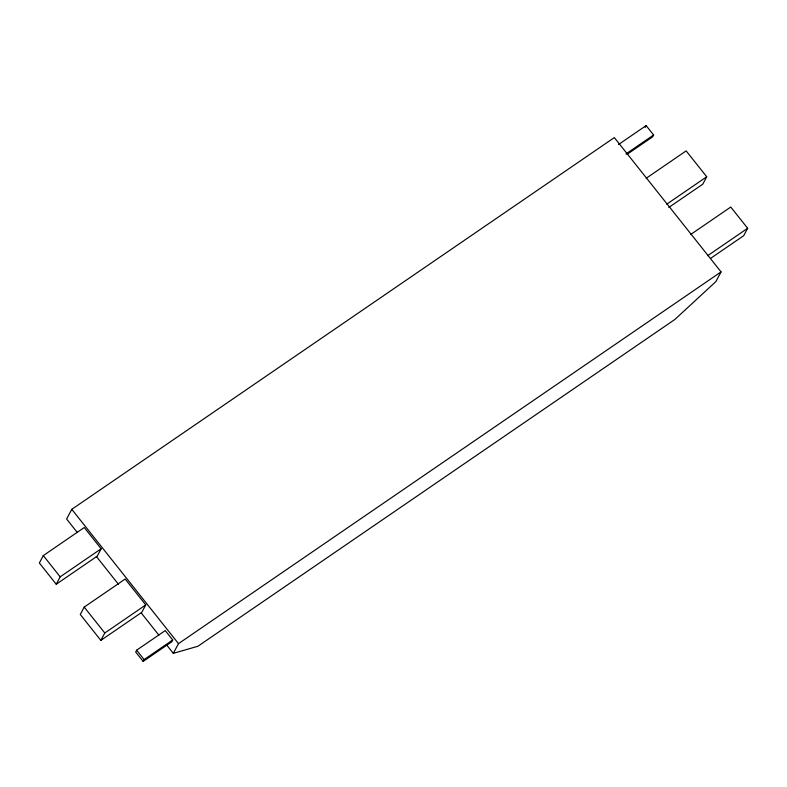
<?xml version="1.0" encoding="UTF-8"?>
<svg xmlns="http://www.w3.org/2000/svg" width="787" height="787" viewBox="0 0 787 787"><rect width="100%" height="100%" fill="white"/><g stroke="black" fill="none" stroke-linecap="round" stroke-linejoin="round"><path stroke-width="1.18" d="M43.295 555.583L39.35 562.98L56.241 584.239L97.195 556.183L101.139 548.785L84.248 527.526L43.295 555.583L60.186 576.841L56.241 584.239M166.46 644.701L173.317 653.338L197.901 646.265L674.833 319.492L715.875 281.598L721.049 271.909L614.332 137.587L71.784 509.327L66.61 519.017L77.283 532.445M84.219 607.092L80.274 614.49L100.844 640.382L141.798 612.325L145.752 604.928L125.172 579.035L84.219 607.092L104.799 632.994L100.844 640.382M136.633 650.19L135.669 652L143.145 661.405L171.763 641.798L172.727 639.988L165.25 630.574L136.633 650.19L144.11 659.595L143.145 661.405M173.317 653.338L178.492 643.638L721.049 271.909M645.173 127.405L646.137 125.595L653.613 135L652.649 136.81L626.993 154.39M646.196 178.265L686.156 150.888L706.726 176.78L702.781 184.178L668.812 207.443M690.809 234.408L730.759 207.04L747.65 228.289L743.705 235.687L710.74 258.274M618.513 144.523L646.137 125.595M625.98 153.937L653.613 135M60.186 576.841L101.139 548.785M666.776 204.158L706.726 176.78M104.799 632.994L145.752 604.928M707.7 255.667L747.65 228.289M144.11 659.595L172.727 639.988M71.784 509.327L178.492 643.638M96.339 556.429L118.444 584.259M141.306 613.034L158.836 635.109"/></g></svg>
